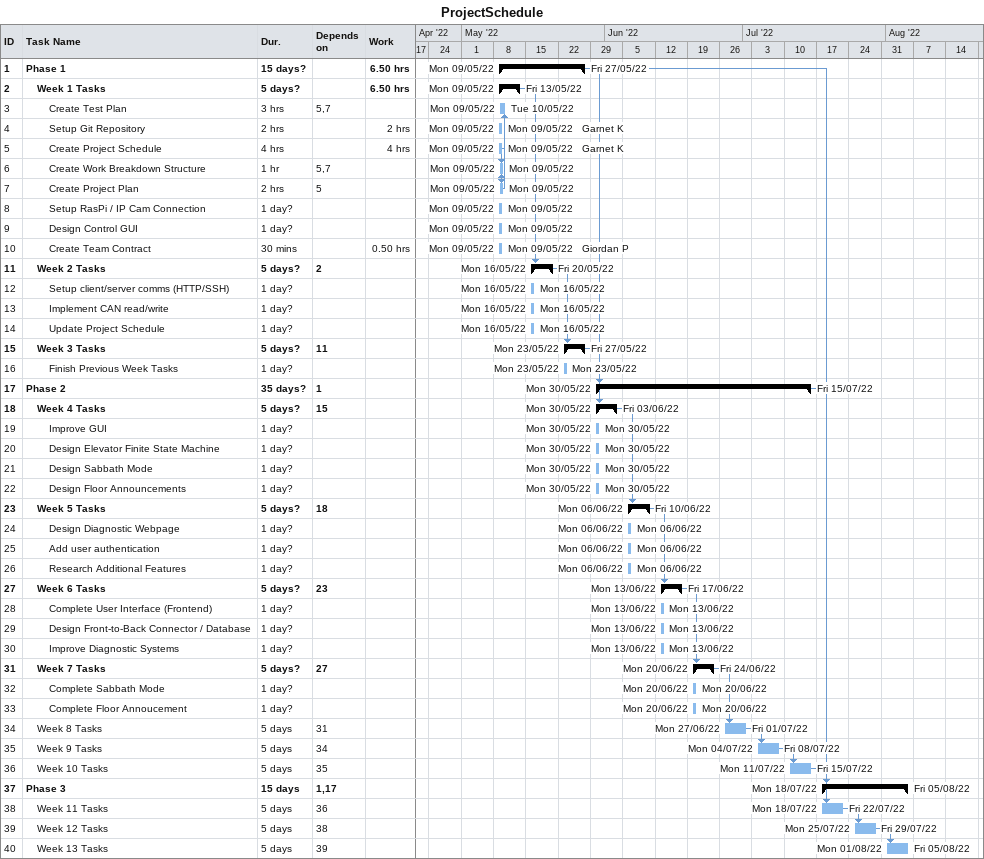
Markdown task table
ProjectSchedule

| ID | Level | Task | Duration | Start | Finish | Predecessors | Resources | Work (h) |
|---|---|---|---|---|---|---|---|---|
| 1 | 1 | **Phase 1** | 15d? | 2022-05-09 | 2022-05-27 |  |  | 6.50 |
| 2 | 2 | **Week 1 Tasks** | 5d? | 2022-05-09 | 2022-05-13 |  |  | 6.50 |
| 3 | 3 | Create Test Plan | 3h | 2022-05-09 | 2022-05-10 | 5, 7 |  |  |
| 4 | 3 | Setup Git Repository | 2h | 2022-05-09 | 2022-05-09 |  | Garnet K | 2 |
| 5 | 3 | Create Project Schedule | 4h | 2022-05-09 | 2022-05-09 |  | Garnet K | 4 |
| 6 | 3 | Create Work Breakdown Structure | 1h | 2022-05-09 | 2022-05-09 | 5, 7 |  |  |
| 7 | 3 | Create Project Plan | 2h | 2022-05-09 | 2022-05-09 | 5 |  |  |
| 8 | 3 | Setup RasPi / IP Cam Connection | 1d? | 2022-05-09 | 2022-05-09 |  |  |  |
| 9 | 3 | Design Control GUI | 1d? | 2022-05-09 | 2022-05-09 |  |  |  |
| 10 | 3 | Create Team Contract | 30min | 2022-05-09 | 2022-05-09 |  | Giordan P | 0.50 |
| 11 | 2 | **Week 2 Tasks** | 5d? | 2022-05-16 | 2022-05-20 | 2 |  |  |
| 12 | 3 | Setup client/server comms (HTTP/SSH) | 1d? | 2022-05-16 | 2022-05-16 |  |  |  |
| 13 | 3 | Implement CAN read/write | 1d? | 2022-05-16 | 2022-05-16 |  |  |  |
| 14 | 3 | Update Project Schedule | 1d? | 2022-05-16 | 2022-05-16 |  |  |  |
| 15 | 2 | **Week 3 Tasks** | 5d? | 2022-05-23 | 2022-05-27 | 11 |  |  |
| 16 | 3 | Finish Previous Week Tasks | 1d? | 2022-05-23 | 2022-05-23 |  |  |  |
| 17 | 1 | **Phase 2** | 35d? | 2022-05-30 | 2022-07-15 | 1 |  |  |
| 18 | 2 | **Week 4 Tasks** | 5d? | 2022-05-30 | 2022-06-03 | 15 |  |  |
| 19 | 3 | Improve GUI | 1d? | 2022-05-30 | 2022-05-30 |  |  |  |
| 20 | 3 | Design Elevator Finite State Machine | 1d? | 2022-05-30 | 2022-05-30 |  |  |  |
| 21 | 3 | Design Sabbath Mode | 1d? | 2022-05-30 | 2022-05-30 |  |  |  |
| 22 | 3 | Design Floor Announcements | 1d? | 2022-05-30 | 2022-05-30 |  |  |  |
| 23 | 2 | **Week 5 Tasks** | 5d? | 2022-06-06 | 2022-06-10 | 18 |  |  |
| 24 | 3 | Design Diagnostic Webpage | 1d? | 2022-06-06 | 2022-06-06 |  |  |  |
| 25 | 3 | Add user authentication | 1d? | 2022-06-06 | 2022-06-06 |  |  |  |
| 26 | 3 | Research Additional Features | 1d? | 2022-06-06 | 2022-06-06 |  |  |  |
| 27 | 2 | **Week 6 Tasks** | 5d? | 2022-06-13 | 2022-06-17 | 23 |  |  |
| 28 | 3 | Complete User Interface (Frontend) | 1d? | 2022-06-13 | 2022-06-13 |  |  |  |
| 29 | 3 | Design Front-to-Back Connector / Database | 1d? | 2022-06-13 | 2022-06-13 |  |  |  |
| 30 | 3 | Improve Diagnostic Systems | 1d? | 2022-06-13 | 2022-06-13 |  |  |  |
| 31 | 2 | **Week 7 Tasks** | 5d? | 2022-06-20 | 2022-06-24 | 27 |  |  |
| 32 | 3 | Complete Sabbath Mode | 1d? | 2022-06-20 | 2022-06-20 |  |  |  |
| 33 | 3 | Complete Floor Annoucement | 1d? | 2022-06-20 | 2022-06-20 |  |  |  |
| 34 | 2 | Week 8 Tasks | 5d | 2022-06-27 | 2022-07-01 | 31 |  |  |
| 35 | 2 | Week 9 Tasks | 5d | 2022-07-04 | 2022-07-08 | 34 |  |  |
| 36 | 2 | Week 10 Tasks | 5d | 2022-07-11 | 2022-07-15 | 35 |  |  |
| 37 | 1 | **Phase 3** | 15d | 2022-07-18 | 2022-08-05 | 1, 17 |  |  |
| 38 | 2 | Week 11 Tasks | 5d | 2022-07-18 | 2022-07-22 | 36 |  |  |
| 39 | 2 | Week 12 Tasks | 5d | 2022-07-25 | 2022-07-29 | 38 |  |  |
| 40 | 2 | Week 13 Tasks | 5d | 2022-08-01 | 2022-08-05 | 39 |  |  |
